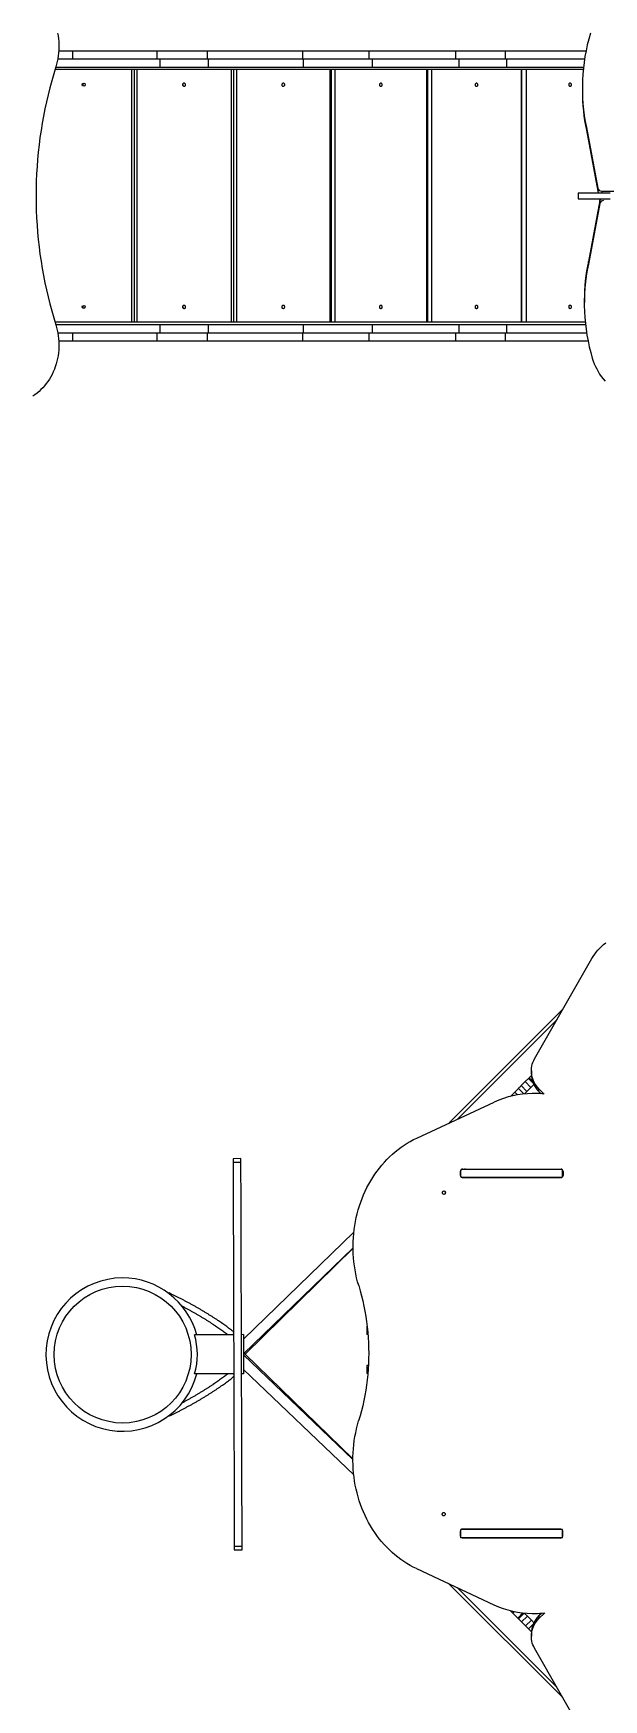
# Model space of a CAD drawing. Header units: millimetres. Extents: x -6502 to 7455, y -8041 to 5981.
# Drawn here: x -966 to 492, y -1914 to 2346 of the extents above; entities that cross this region are included whole.
import ezdxf

# ---------------------------------------------------------------- set-up
doc = ezdxf.new("R2010")
doc.units = ezdxf.units.MM
for name, color, linetype in [('DIKOM_ОБЪЕКТ', 7, 'Continuous'), ('DIKOM_РАЗМЕР_ЗОНА', 7, 'Continuous'), ('DIKOM_РАЗМЕР_ОБЪЕКТА', 7, 'Continuous')]:
    doc.layers.add(name, color=color, linetype=linetype)
doc.styles.add('style1', font='arial.ttf', dxfattribs={"width": 0.8})
doc.dimstyles.new('1-50', dxfattribs={"dimtxt": 300, "dimasz": 200, "dimexe": 100, "dimexo": 0, "dimgap": 100, "dimtad": 1, "dimtxsty": 'style1', "dimcen": 200, "dimclrd": 7, "dimclre": 7, "dimclrt": 7, "dimadec": 1, "dimazin": 2, "dimtfac": 1, "dimtmove": 0, "dimatfit": 2, "dimfxl": 0, "dimlwd": 25, "dimlwe": 18, "dimarcsym": 0})

# ---------------------------------------------------------------- blocks, each defined once
blk = doc.blocks.new('*D9')
at = {"layer": 'Defpoints', "color": 0, "transparency": 16777216}
for p in [(-5002.4, 2279.3), (3221.4, -679.1), (3221.4, -6822.7)]:
    blk.add_point(p, dxfattribs=at)
at = {"layer": 'DIKOM_РАЗМЕР_ОБЪЕКТА', "color": 7, "lineweight": 18, "transparency": 16777216}
for p, q in [((-5002.4, 2279.3), (-5002.4, -6922.7)), ((3221.4, -679.1), (3221.4, -6922.7))]:
    blk.add_line(p, q, dxfattribs=at)
at = {"layer": 'DIKOM_РАЗМЕР_ОБЪЕКТА', "color": 7, "lineweight": 25, "transparency": 16777216}
blk.add_line((-4802.4, -6822.7), (3021.4, -6822.7), dxfattribs=at)
at = {"layer": 'DIKOM_РАЗМЕР_ОБЪЕКТА', "color": 7, "transparency": 16777216}
for points in [[(-4802.4, -6789.4), (-4802.4, -6856), (-5002.4, -6822.7)], [(3021.4, -6789.4), (3021.4, -6856), (3221.4, -6822.7)]]:
    blk.add_solid(points, dxfattribs=at)
at = {"layer": 'DIKOM_РАЗМЕР_ОБЪЕКТА', "color": 7, "transparency": 16777216, "insert": (-897.4, -6569.5), "char_height": 300, "attachment_point": 5, "style": 'style1'}
blk.add_mtext('8200', dxfattribs=at)
blk = doc.blocks.new('*D11')
at = {"layer": 'Defpoints', "color": 0, "transparency": 16777216}
for p in [(-6502.4, 2127.8), (4721.4, -677.3), (4721.4, -7940.9)]:
    blk.add_point(p, dxfattribs=at)
at = {"layer": 'DIKOM_РАЗМЕР_ЗОНА', "color": 7, "lineweight": 18, "transparency": 16777216}
for p, q in [((-6502.4, 2127.8), (-6502.4, -8040.9)), ((4721.4, -677.3), (4721.4, -8040.9))]:
    blk.add_line(p, q, dxfattribs=at)
at = {"layer": 'DIKOM_РАЗМЕР_ЗОНА', "color": 7, "lineweight": 25, "transparency": 16777216}
blk.add_line((-6302.4, -7940.9), (4521.4, -7940.9), dxfattribs=at)
at = {"layer": 'DIKOM_РАЗМЕР_ЗОНА', "color": 7, "transparency": 16777216}
for points in [[(-6302.4, -7907.5), (-6302.4, -7974.2), (-6502.4, -7940.9)], [(4521.4, -7907.5), (4521.4, -7974.2), (4721.4, -7940.9)]]:
    blk.add_solid(points, dxfattribs=at)
at = {"layer": 'DIKOM_РАЗМЕР_ЗОНА', "color": 7, "transparency": 16777216, "insert": (-208, -7687.7), "char_height": 300, "attachment_point": 5, "style": 'style1'}
blk.add_mtext('11200', dxfattribs=at)

msp = doc.modelspace()

# ---------------------------------------------------------------- linework, layer by layer
at = {"layer": 'DIKOM_ОБЪЕКТ', "color": 7, "linetype": 'Continuous', "lineweight": 15}
for p, q in [((-900.753, 2301.92), (-866.2, 2301.92)), ((-866.2, 2301.92), (-866.2, 2280.92)), ((-866.2, 2301.92), (-650.583, 2301.92)), ((-650.583, 2301.92), (-650.583, 2280.92)), ((-650.583, 2301.92), (-521.358, 2301.92)), ((-521.358, 2301.92), (-521.358, 2280.92)), ((-521.358, 2301.92), (-278.197, 2301.92)), ((-278.197, 2301.92), (-278.197, 2280.92)), ((-278.197, 2301.92), (-108.462, 2301.92)), ((-108.462, 2301.92), (-108.462, 2280.92)), ((-108.462, 2301.92), (112.849, 2301.92)), ((112.849, 2301.92), (112.849, 2280.92)), ((112.849, 2301.92), (240.472, 2301.92)), ((240.472, 2301.92), (240.472, 2280.92)), ((240.472, 2301.92), (446.907, 2301.92)), ((-908.559, 2259.92), (-642.878, 2259.92)), ((-903.288, 2280.92), (-642.878, 2280.92)), ((-642.878, 2280.92), (-642.878, 2259.92)), ((-642.878, 2280.92), (-519.2, 2280.92)), ((-642.878, 2259.92), (-519.2, 2259.92)), ((-519.2, 2280.92), (-519.2, 2259.92)), ((-519.2, 2280.92), (-276.039, 2280.92)), ((-519.2, 2259.92), (-276.039, 2259.92)), ((-276.039, 2280.92), (-276.039, 2259.92)), ((-276.039, 2280.92), (-99.946, 2280.92)), ((-276.039, 2259.92), (-99.946, 2259.92)), ((-99.946, 2280.92), (-99.946, 2259.92)), ((-99.946, 2280.92), (121.365, 2280.92)), ((-99.946, 2259.92), (121.365, 2259.92)), ((121.365, 2280.92), (121.365, 2259.92)), ((121.365, 2280.92), (243.51, 2280.92)), ((121.365, 2259.92), (243.51, 2259.92)), ((243.51, 2280.92), (243.51, 2259.92)), ((243.51, 2280.92), (443.189, 2280.92)), ((243.51, 2259.92), (440.4, 2259.92)), ((439.772, 2253.92), (-910.442, 2253.92)), ((-714.529, 1607.92), (-714.529, 2253.92)), ((-708.345, 2253.92), (-708.345, 1607.92)), ((-701.802, 2253.92), (-701.802, 1607.92)), ((-459.254, 1607.92), (-459.254, 2253.92)), ((-454.502, 2253.92), (-454.502, 1607.92)), ((-446.587, 2253.92), (-446.587, 1607.92)), ((-207.57, 1607.92), (-207.57, 2253.92)), ((-204.346, 2253.92), (-204.346, 1607.92)), ((-195.113, 2253.92), (-195.113, 1607.92)), ((39.816, 1607.92), (39.816, 2253.92)), ((41.341, 2253.92), (41.341, 1607.92)), ((51.947, 2253.92), (51.947, 1607.92)), ((281.852, 1607.92), (281.852, 2253.92)), ((281.971, 2253.92), (281.971, 1607.92)), ((293.892, 2253.92), (293.892, 1607.92)), ((437.422, 2206.083), (437.422, 2198.582)), ((447.78, 2105.969), (477.073, 1950.191)), ((447.78, 2105.969), (447.78, 2098.469)), ((447.78, 2098.469), (477.073, 1942.69)), ((426.974, 1938.414), (426.974, 1923.414)), ((426.974, 1938.414), (508.149, 1938.414)), ((426.974, 1923.414), (508.149, 1923.414)), ((482.032, 1919.126), (452.739, 1763.35)), ((477.073, 1950.191), (477.073, 1942.69)), ((482.032, 1911.626), (482.032, 1919.126)), ((486.943, 1942.922), (1068.403, 1942.924)), ((486.943, 1942.922), (486.943, 1938.414)), ((482.032, 1911.626), (452.739, 1755.849)), ((452.739, 1755.849), (452.739, 1763.35)), ((442.382, 1663.236), (442.382, 1655.736)), ((444.73, 1607.92), (-910.442, 1607.92)), ((-908.558, 1601.92), (-642.878, 1601.92)), ((-903.287, 1580.92), (-642.878, 1580.92)), ((-866.2, 1580.92), (-866.2, 1559.92)), ((-650.583, 1580.92), (-650.583, 1559.92)), ((-642.878, 1601.92), (-642.878, 1580.92)), ((-642.878, 1601.92), (-519.2, 1601.92)), ((-642.878, 1580.92), (-519.2, 1580.92)), ((-521.358, 1580.92), (-521.358, 1559.92)), ((-519.2, 1601.92), (-519.2, 1580.92)), ((-519.2, 1601.92), (-276.039, 1601.92)), ((-519.2, 1580.92), (-276.039, 1580.92)), ((-278.197, 1580.92), (-278.197, 1559.92)), ((-276.039, 1601.92), (-276.039, 1580.92)), ((-276.039, 1601.92), (-99.946, 1601.92)), ((-276.039, 1580.92), (-99.946, 1580.92)), ((-108.462, 1580.92), (-108.462, 1559.92)), ((-99.946, 1601.92), (-99.946, 1580.92)), ((-99.946, 1601.92), (121.365, 1601.92)), ((-99.946, 1580.92), (121.365, 1580.92)), ((112.849, 1580.92), (112.849, 1559.92)), ((121.365, 1601.92), (121.365, 1580.92)), ((121.365, 1601.92), (243.51, 1601.92)), ((121.365, 1580.92), (243.51, 1580.92)), ((240.472, 1580.92), (240.472, 1559.92)), ((243.51, 1601.92), (243.51, 1580.92)), ((243.51, 1601.92), (445.358, 1601.92)), ((243.51, 1580.92), (448.146, 1580.92)), ((-900.753, 1559.92), (-866.2, 1559.92)), ((-866.2, 1559.92), (-650.583, 1559.92)), ((-650.583, 1559.92), (-521.358, 1559.92)), ((-521.358, 1559.92), (-278.197, 1559.92)), ((-278.197, 1559.92), (-108.462, 1559.92)), ((-108.462, 1559.92), (112.849, 1559.92)), ((112.849, 1559.92), (240.472, 1559.92)), ((240.472, 1559.92), (451.863, 1559.92)), ((315.305, -275.867), (461.861, -19.119)), ((387.793, -148.877), (97.069, -439.601)), ((372.746, -175.238), (118.202, -429.782)), ((280.973, -344.006), (291.254, -333.724)), ((291.254, -333.724), (299.54, -325.438)), ((291.254, -333.724), (306.103, -348.574)), ((299.54, -325.438), (301.206, -323.773)), ((299.54, -325.438), (311.83, -337.729)), ((301.206, -323.773), (307.14, -317.839)), ((301.206, -323.773), (309.89, -332.458)), ((307.021, -306.569), (307.021, -314.069)), ((253.671, -371.307), (254.298, -370.68)), ((254.298, -370.68), (264.427, -360.551)), ((254.298, -370.68), (254.674, -371.055)), ((264.427, -360.551), (273.818, -351.16)), ((264.427, -360.551), (271.424, -367.548)), ((273.818, -351.16), (288.004, -365.346)), ((280.973, -344.006), (295.822, -358.855)), ((295.822, -358.855), (306.103, -348.574)), ((306.103, -348.574), (313.432, -341.245)), ((316.884, -364.328), (309.384, -364.328)), ((340.231, -365.609), (326.547, -351.925)), ((326.547, -359.425), (326.547, -351.925)), ((331.955, -364.834), (326.547, -359.425)), ((14.084, -478.158), (212.398, -386.015)), ((-435.314, -530.81), (-455.314, -530.873)), ((-455.286, -539.828), (-435.286, -539.766)), ((125.669, -573.481), (125.676, -563.081)), ((126.926, -573.481), (125.669, -573.481)), ((126.926, -563.081), (125.676, -563.081)), ((126.926, -576.604), (126.926, -559.979)), ((385.776, -558.315), (127.362, -558.315)), ((385.299, -579.315), (127.362, -579.315)), ((382.945, -579.701), (130.862, -579.485)), ((138.362, -579.485), (130.862, -579.485)), ((130.876, -557.085), (382.889, -557.301)), ((383.125, -579.694), (138.362, -579.485)), ((386.734, -577.724), (386.734, -559.269)), ((388.082, -563.305), (388.075, -573.706)), ((-146.7, -718.971), (-428.88, -992.129)), ((-428.764, -1029.456), (-148.732, -758.378)), ((-424.88, -1030.78), (-148.72, -759.934)), ((-113.519, -959.315), (-113.519, -980.315)), ((-112.718, -959.315), (-113.519, -959.315)), ((-453.915, -980.87), (-553.915, -981.181)), ((-553.915, -981.194), (-553.915, -981.181)), ((-428.916, -980.793), (-433.916, -980.808)), ((-428.916, -980.793), (-428.605, -1080.792)), ((-110.675, -980.315), (-113.519, -980.315)), ((-149.037, -1299.557), (-428.756, -1032.129)), ((-149.028, -1297.983), (-424.88, -1030.78)), ((-113.519, -1059.315), (-113.519, -1080.315)), ((-109.576, -1059.315), (-113.519, -1059.315)), ((-453.605, -1080.87), (-553.604, -1081.181)), ((-553.604, -1081.167), (-553.604, -1081.181)), ((-428.605, -1080.792), (-433.605, -1080.808)), ((-428.64, -1069.456), (-146.965, -1338.754)), ((-111.028, -1080.315), (-113.519, -1080.315)), ((125.086, -1484.082), (125.079, -1494.482)), ((126.926, -1484.082), (125.086, -1484.082)), ((126.926, -1500.315), (126.926, -1479.315)), ((386.734, -1479.315), (126.926, -1479.315)), ((382.369, -1478.302), (130.286, -1478.086)), ((386.734, -1500.315), (386.734, -1479.315)), ((387.485, -1494.706), (387.491, -1484.305)), ((-452.234, -1521.913), (-432.234, -1521.85)), ((-452.206, -1530.868), (-432.206, -1530.806)), ((126.926, -1494.482), (125.079, -1494.482)), ((386.734, -1500.315), (126.926, -1500.315)), ((130.271, -1500.486), (382.285, -1500.701)), ((137.771, -1500.486), (130.271, -1500.486)), ((137.771, -1500.486), (382.525, -1500.695)), ((13.425, -1579.06), (211.574, -1671.52)), ((96.187, -1617.678), (387.173, -1908.664)), ((117.398, -1627.576), (372.126, -1882.303)), ((259.677, -1692.859), (253.214, -1686.396)), ((259.677, -1692.859), (263.735, -1688.801)), ((272.173, -1705.356), (259.677, -1692.859)), ((272.173, -1705.356), (285.389, -1692.14)), ((273.839, -1707.021), (288.422, -1692.438)), ((282.125, -1715.307), (296.974, -1700.458)), ((296.974, -1700.458), (289.007, -1692.49)), ((307.256, -1710.739), (296.974, -1700.458)), ((308.917, -1693.373), (316.417, -1693.373)), ((326.548, -1706.705), (341.335, -1691.918)), ((326.548, -1699.205), (332.991, -1692.762)), ((326.548, -1699.205), (326.548, -1706.705)), ((273.839, -1707.021), (272.173, -1705.356)), ((282.125, -1715.307), (273.839, -1707.021)), ((292.406, -1725.589), (282.125, -1715.307)), ((292.406, -1725.589), (307.256, -1710.739)), ((299.56, -1732.743), (292.406, -1725.589)), ((299.56, -1732.743), (312.152, -1720.152)), ((307.17, -1740.352), (299.56, -1732.743)), ((307.022, -1744.56), (307.022, -1752.06)), ((461.862, -2039.51), (315.307, -1782.763))]:
    msp.add_line(p, q, dxfattribs=at)
at = {"layer": 'DIKOM_ОБЪЕКТ', "color": 7, "linetype": 'Continuous', "lineweight": 15, "flags": 128}
for points in [[(-903.987, 2346.813), (-902.671, 2339.657), (-901.658, 2332.436), (-900.951, 2325.166), (-900.552, 2317.864), (-900.462, 2310.55), (-900.681, 2303.238), (-901.208, 2295.948), (-902.042, 2288.696), (-903.182, 2281.5), (-904.624, 2274.376), (-906.366, 2267.342), (-908.402, 2260.415)], [(-908.402, 2260.415), (-913.827, 2242.808), (-918.953, 2225.083), (-923.778, 2207.245), (-928.3, 2189.302), (-932.519, 2171.261), (-936.431, 2153.127), (-940.036, 2134.909), (-943.332, 2116.613), (-946.317, 2098.247), (-948.992, 2079.816), (-951.354, 2061.328), (-953.404, 2042.791), (-955.139, 2024.211), (-956.56, 2005.596), (-957.665, 1986.952), (-958.455, 1968.287), (-958.929, 1949.607), (-959.087, 1930.921), (-958.929, 1912.234), (-958.455, 1893.554), (-957.665, 1874.889), (-956.56, 1856.245), (-955.139, 1837.63), (-953.404, 1819.05), (-951.354, 1800.513), (-948.992, 1782.025), (-946.317, 1763.595), (-943.332, 1745.228), (-940.036, 1726.932), (-936.431, 1708.714), (-932.519, 1690.58), (-928.3, 1672.539), (-923.778, 1654.596), (-918.953, 1636.758), (-913.827, 1619.033), (-908.402, 1601.426)], [(-580.528, 2218.92), (-581.672, 2218.742), (-582.714, 2218.225), (-583.562, 2217.413), (-584.141, 2216.381), (-584.398, 2215.219), (-584.312, 2214.03), (-583.889, 2212.92), (-583.168, 2211.987), (-582.212, 2211.316), (-581.107, 2210.964), (-579.95, 2210.964), (-578.844, 2211.316), (-577.889, 2211.987), (-577.167, 2212.92), (-576.745, 2214.03), (-576.658, 2215.219), (-576.916, 2216.381), (-577.494, 2217.413), (-578.342, 2218.225), (-579.384, 2218.742), (-580.528, 2218.92)], [(-327.078, 2218.92), (-328.206, 2218.742), (-329.233, 2218.225), (-330.068, 2217.413), (-330.638, 2216.381), (-330.892, 2215.219), (-330.807, 2214.03), (-330.39, 2212.92), (-329.68, 2211.987), (-328.738, 2211.316), (-327.648, 2210.964), (-326.509, 2210.964), (-325.419, 2211.316), (-324.477, 2211.987), (-323.767, 2212.92), (-323.35, 2214.03), (-323.265, 2215.219), (-323.519, 2216.381), (-324.089, 2217.413), (-324.924, 2218.225), (-325.951, 2218.742), (-327.078, 2218.92)], [(-77.648, 2218.92), (-78.756, 2218.742), (-79.766, 2218.225), (-80.587, 2217.413), (-81.147, 2216.381), (-81.397, 2215.219), (-81.313, 2214.03), (-80.904, 2212.92), (-80.205, 2211.987), (-79.279, 2211.316), (-78.209, 2210.964), (-77.088, 2210.964), (-76.017, 2211.316), (-75.092, 2211.987), (-74.393, 2212.92), (-73.984, 2214.03), (-73.9, 2215.219), (-74.149, 2216.381), (-74.71, 2217.413), (-75.531, 2218.225), (-76.54, 2218.742), (-77.648, 2218.92)], [(166.899, 2218.92), (165.815, 2218.742), (164.827, 2218.225), (164.023, 2217.413), (163.475, 2216.381), (163.231, 2215.219), (163.313, 2214.03), (163.714, 2212.92), (164.397, 2211.987), (165.303, 2211.316), (166.351, 2210.964), (167.448, 2210.964), (168.495, 2211.316), (169.401, 2211.987), (170.085, 2212.92), (170.486, 2214.03), (170.567, 2215.219), (170.323, 2216.381), (169.775, 2217.413), (168.971, 2218.225), (167.984, 2218.742), (166.899, 2218.92)], [(406.049, 2218.92), (404.991, 2218.742), (404.027, 2218.225), (403.243, 2217.413), (402.708, 2216.381), (402.47, 2215.219), (402.55, 2214.03), (402.941, 2212.92), (403.608, 2211.987), (404.492, 2211.316), (405.514, 2210.964), (406.584, 2210.964), (407.606, 2211.316), (408.49, 2211.987), (409.157, 2212.92), (409.548, 2214.03), (409.628, 2215.219), (409.39, 2216.381), (408.855, 2217.413), (408.071, 2218.225), (407.107, 2218.742), (406.049, 2218.92)], [(-580.528, 1650.92), (-581.672, 1650.742), (-582.714, 1650.224), (-583.562, 1649.414), (-584.141, 1648.381), (-584.398, 1647.219), (-584.312, 1646.03), (-583.889, 1644.92), (-583.168, 1643.987), (-582.212, 1643.316), (-581.107, 1642.964), (-579.95, 1642.964), (-578.844, 1643.316), (-577.889, 1643.987), (-577.167, 1644.92), (-576.745, 1646.03), (-576.658, 1647.219), (-576.916, 1648.381), (-577.494, 1649.414), (-578.342, 1650.224), (-579.384, 1650.742), (-580.528, 1650.92)], [(-327.078, 1650.92), (-328.206, 1650.742), (-329.233, 1650.224), (-330.068, 1649.414), (-330.638, 1648.381), (-330.892, 1647.219), (-330.807, 1646.03), (-330.39, 1644.92), (-329.68, 1643.987), (-328.738, 1643.316), (-327.648, 1642.964), (-326.509, 1642.964), (-325.419, 1643.316), (-324.477, 1643.987), (-323.767, 1644.92), (-323.35, 1646.03), (-323.265, 1647.219), (-323.519, 1648.381), (-324.089, 1649.414), (-324.924, 1650.224), (-325.951, 1650.742), (-327.078, 1650.92)], [(-77.648, 1650.92), (-78.756, 1650.742), (-79.766, 1650.224), (-80.587, 1649.414), (-81.147, 1648.381), (-81.397, 1647.219), (-81.313, 1646.03), (-80.904, 1644.92), (-80.205, 1643.987), (-79.279, 1643.316), (-78.209, 1642.964), (-77.088, 1642.964), (-76.017, 1643.316), (-75.092, 1643.987), (-74.393, 1644.92), (-73.984, 1646.03), (-73.9, 1647.219), (-74.149, 1648.381), (-74.71, 1649.414), (-75.531, 1650.224), (-76.54, 1650.742), (-77.648, 1650.92)], [(166.899, 1650.92), (165.815, 1650.742), (164.827, 1650.224), (164.023, 1649.414), (163.475, 1648.381), (163.231, 1647.219), (163.313, 1646.03), (163.714, 1644.92), (164.397, 1643.987), (165.303, 1643.316), (166.351, 1642.964), (167.448, 1642.964), (168.495, 1643.316), (169.401, 1643.987), (170.085, 1644.92), (170.486, 1646.03), (170.567, 1647.219), (170.323, 1648.381), (169.775, 1649.414), (168.971, 1650.224), (167.984, 1650.742), (166.899, 1650.92)], [(406.049, 1650.92), (404.991, 1650.742), (404.027, 1650.224), (403.243, 1649.414), (402.708, 1648.381), (402.47, 1647.219), (402.55, 1646.03), (402.941, 1644.92), (403.608, 1643.987), (404.492, 1643.316), (405.514, 1642.964), (406.584, 1642.964), (407.606, 1643.316), (408.49, 1643.987), (409.157, 1644.92), (409.548, 1646.03), (409.628, 1647.219), (409.39, 1648.381), (408.855, 1649.414), (408.071, 1650.224), (407.107, 1650.742), (406.049, 1650.92)], [(-908.402, 1601.426), (-906.366, 1594.499), (-904.624, 1587.465), (-903.182, 1580.341), (-902.042, 1573.145), (-901.208, 1565.893), (-900.681, 1558.603), (-900.462, 1551.292), (-900.552, 1543.977), (-900.951, 1536.676), (-901.658, 1529.405), (-902.671, 1522.184), (-903.987, 1515.028), (-905.604, 1507.955), (-907.518, 1500.981), (-909.724, 1494.123), (-912.217, 1487.398), (-914.991, 1480.821), (-918.04, 1474.407), (-921.356, 1468.174), (-924.931, 1462.134), (-928.756, 1456.303), (-932.824, 1450.694), (-937.123, 1445.32), (-941.644, 1440.196), (-946.376, 1435.331), (-951.308, 1430.739), (-956.428, 1426.43), (-961.724, 1422.415), (-967.183, 1418.702)], [(462.887, 1515.431), (465.147, 1508.461), (467.759, 1501.583), (470.718, 1494.812), (474.019, 1488.16), (477.654, 1481.64), (481.616, 1475.265), (485.899, 1469.047), (490.493, 1462.998), (495.39, 1457.13)], [(461.861, -19.119), (465.261, -13.51), (468.974, -8.051), (472.99, -2.755), (477.299, 2.365), (481.891, 7.297), (486.755, 12.029), (491.88, 16.55), (497.253, 20.85)], [(326.547, -351.925), (323.08, -348.207), (319.918, -344.29), (317.075, -340.195), (314.565, -335.939), (312.399, -331.543), (310.589, -327.029), (309.142, -322.417), (308.066, -317.73), (307.365, -312.99), (307.044, -308.22), (307.103, -303.441), (307.542, -298.677), (308.359, -293.951), (309.551, -289.285), (311.111, -284.701), (313.032, -280.221), (315.305, -275.867)], [(273.818, -351.16), (274.573, -350.406), (275.382, -349.597), (276.238, -348.74), (277.136, -347.843), (278.066, -346.913), (279.021, -345.958), (279.993, -344.986), (280.973, -344.006)], [(289.466, -365.211), (290.231, -364.446), (291.088, -363.589), (291.985, -362.692), (292.915, -361.762), (293.87, -360.807), (294.842, -359.835), (295.822, -358.855)], [(-134.171, -855.513), (-136.995, -845.643), (-139.522, -835.666), (-141.747, -825.593), (-143.67, -815.438), (-145.286, -805.212), (-146.594, -794.927), (-147.593, -784.596), (-148.282, -774.232), (-148.659, -763.846), (-148.725, -753.451), (-148.478, -743.06), (-147.92, -732.685), (-147.051, -722.338), (-145.872, -712.033), (-144.384, -701.781), (-142.59, -691.594), (-140.491, -681.486), (-138.09, -671.467), (-135.39, -661.55), (-132.394, -651.748), (-129.106, -642.071), (-125.529, -632.532), (-121.668, -623.141), (-117.528, -613.91), (-113.114, -604.851), (-108.43, -595.974), (-103.483, -587.289), (-98.278, -578.807), (-92.822, -570.539), (-87.121, -562.494), (-81.182, -554.682), (-75.012, -547.112), (-68.619, -539.794), (-62.01, -532.736), (-55.193, -525.946), (-48.177, -519.433), (-40.969, -513.205), (-33.579, -507.268), (-26.015, -501.631), (-18.287, -496.3), (-10.403, -491.282), (-2.373, -486.581), (5.792, -482.205), (14.084, -478.158)], [(-455.314, -530.873), (-455.313, -531.02), (-455.312, -531.461), (-455.31, -532.19), (-455.307, -533.202), (-455.303, -534.485), (-455.298, -536.028), (-455.292, -537.815), (-455.286, -539.828)], [(-455.286, -539.828), (-455.251, -551.194), (-455.215, -562.804), (-455.178, -574.651), (-455.14, -586.731), (-455.102, -599.036), (-455.063, -611.56), (-455.024, -624.297), (-454.983, -637.24), (-454.942, -650.384), (-454.901, -663.72), (-454.859, -677.244), (-454.816, -690.946), (-454.773, -704.822), (-454.73, -718.863), (-454.686, -733.062), (-454.641, -747.413), (-454.596, -761.907), (-454.55, -776.538), (-454.505, -791.299), (-454.458, -806.181), (-454.412, -821.177), (-454.365, -836.279), (-454.318, -851.481), (-454.27, -866.773), (-454.222, -882.149), (-454.174, -897.601), (-454.126, -913.12), (-454.078, -928.699), (-454.029, -944.329), (-453.98, -960.004), (-453.931, -975.715), (-453.883, -991.453), (-453.834, -1007.212), (-453.785, -1022.983), (-453.736, -1038.758), (-453.687, -1054.528), (-453.638, -1070.287), (-453.589, -1086.026), (-453.54, -1101.736), (-453.491, -1117.411), (-453.443, -1133.042), (-453.394, -1148.621), (-453.346, -1164.14), (-453.298, -1179.591), (-453.25, -1194.967), (-453.203, -1210.26), (-453.155, -1225.461), (-453.108, -1240.564), (-453.062, -1255.56), (-453.016, -1270.442), (-452.97, -1285.202), (-452.924, -1299.833), (-452.879, -1314.328), (-452.835, -1328.678), (-452.79, -1342.878), (-452.747, -1356.919), (-452.704, -1370.794), (-452.661, -1384.497), (-452.619, -1398.02), (-452.578, -1411.357), (-452.537, -1424.5), (-452.497, -1437.444), (-452.457, -1450.181), (-452.418, -1462.705), (-452.38, -1475.01), (-452.342, -1487.089), (-452.306, -1498.936), (-452.269, -1510.546), (-452.234, -1521.913)], [(-435.286, -539.766), (-435.292, -537.752), (-435.298, -535.966), (-435.303, -534.423), (-435.307, -533.14), (-435.31, -532.128), (-435.312, -531.399), (-435.313, -530.958), (-435.314, -530.81)], [(-432.234, -1521.85), (-432.27, -1510.484), (-432.306, -1498.874), (-432.342, -1487.027), (-432.38, -1474.947), (-432.418, -1462.643), (-432.457, -1450.119), (-432.497, -1437.381), (-432.537, -1424.438), (-432.578, -1411.294), (-432.619, -1397.958), (-432.661, -1384.435), (-432.704, -1370.732), (-432.747, -1356.857), (-432.791, -1342.816), (-432.835, -1328.616), (-432.879, -1314.266), (-432.924, -1299.771), (-432.97, -1285.14), (-433.016, -1270.38), (-433.062, -1255.498), (-433.109, -1240.501), (-433.156, -1225.399), (-433.203, -1210.197), (-433.25, -1194.905), (-433.298, -1179.529), (-433.346, -1164.078), (-433.394, -1148.559), (-433.443, -1132.98), (-433.491, -1117.349), (-433.54, -1101.674), (-433.589, -1085.964), (-433.638, -1070.225), (-433.687, -1054.466), (-433.736, -1038.695), (-433.785, -1022.921), (-433.834, -1007.15), (-433.883, -991.391), (-433.932, -975.653), (-433.98, -959.942), (-434.029, -944.267), (-434.078, -928.636), (-434.126, -913.057), (-434.174, -897.538), (-434.222, -882.087), (-434.27, -866.711), (-434.318, -851.419), (-434.365, -836.217), (-434.412, -821.115), (-434.458, -806.119), (-434.505, -791.237), (-434.551, -776.476), (-434.596, -761.845), (-434.641, -747.35), (-434.686, -733), (-434.73, -718.8), (-434.773, -704.76), (-434.816, -690.884), (-434.859, -677.181), (-434.901, -663.658), (-434.943, -650.322), (-434.983, -637.178), (-435.024, -624.235), (-435.063, -611.498), (-435.102, -598.973), (-435.14, -586.669), (-435.178, -574.589), (-435.215, -562.742), (-435.251, -551.132), (-435.286, -539.766)], [(130.862, -579.485), (129.848, -579.369), (129.636, -579.315)], [(138.362, -579.485), (137.348, -579.369), (137.136, -579.315)], [(384.713, -579.315), (383.948, -579.573), (382.945, -579.701)], [(83.642, -613.345), (84.715, -613.525), (85.701, -614.046), (86.52, -614.867), (87.106, -615.921), (87.411, -617.122), (87.41, -618.375), (87.104, -619.576), (86.517, -620.629), (85.696, -621.449), (84.71, -621.968), (83.636, -622.145), (82.563, -621.966), (81.576, -621.445), (80.757, -620.624), (80.171, -619.57), (79.867, -618.368), (79.867, -617.116), (80.174, -615.915), (80.761, -614.862), (81.581, -614.042), (82.568, -613.523), (83.642, -613.345)], [(87.331, -617.908), (87.353, -617.689), (87.426, -617.259)], [(-134.171, -855.513), (-130.437, -868.372), (-126.994, -881.339), (-123.842, -894.404), (-120.986, -907.559), (-118.425, -920.796), (-116.163, -934.104), (-114.2, -947.476), (-112.538, -960.902), (-111.178, -974.373), (-110.121, -987.881), (-109.368, -1001.415), (-108.918, -1014.968), (-108.774, -1028.529), (-108.933, -1042.091), (-109.398, -1055.642), (-110.166, -1069.176), (-111.238, -1082.682), (-112.613, -1096.151), (-114.29, -1109.575), (-116.268, -1122.943), (-118.545, -1136.249), (-121.12, -1149.481), (-123.991, -1162.632), (-127.157, -1175.693), (-130.615, -1188.654), (-134.363, -1201.507)], [(-454.795, -980.873), (-454.243, -979.762), (-453.922, -978.858)], [(-424.88, -1030.78), (-424.923, -1030.781), (-425.265, -1030.782), (-425.944, -1030.784), (-426.946, -1030.787), (-428.255, -1030.791), (-428.76, -1030.793)], [(-453.598, -1082.882), (-453.925, -1081.981), (-454.484, -1080.873)], [(13.425, -1579.06), (5.14, -1574.999), (-3.02, -1570.609), (-11.042, -1565.896), (-18.918, -1560.865), (-26.639, -1555.521), (-34.195, -1549.872), (-41.576, -1543.925), (-48.775, -1537.685), (-55.783, -1531.161), (-62.59, -1524.361), (-69.189, -1517.293), (-75.573, -1509.965), (-81.732, -1502.386), (-87.661, -1494.565), (-93.351, -1486.512), (-98.797, -1478.236), (-103.991, -1469.747), (-108.927, -1461.055), (-113.599, -1452.172), (-118.002, -1443.106), (-122.131, -1433.87), (-125.98, -1424.475), (-129.544, -1414.931), (-132.821, -1405.25), (-135.804, -1395.444), (-138.492, -1385.525), (-140.881, -1375.504), (-142.968, -1365.393), (-144.75, -1355.205), (-146.225, -1344.952), (-147.392, -1334.646), (-148.249, -1324.299), (-148.795, -1313.925), (-149.03, -1303.535), (-148.953, -1293.141), (-148.564, -1282.757), (-147.864, -1272.395), (-146.853, -1262.067), (-145.533, -1251.786), (-143.905, -1241.563), (-141.972, -1231.412), (-139.735, -1221.344), (-137.198, -1211.372), (-134.363, -1201.507)], [(83.115, -1435.345), (84.188, -1435.524), (85.174, -1436.045), (85.993, -1436.866), (86.579, -1437.92), (86.884, -1439.122), (86.883, -1440.375), (86.577, -1441.576), (85.99, -1442.629), (85.17, -1443.448), (84.183, -1443.968), (83.109, -1444.145), (82.036, -1443.966), (81.049, -1443.445), (80.23, -1442.624), (79.645, -1441.57), (79.34, -1440.368), (79.34, -1439.116), (79.647, -1437.914), (80.234, -1436.861), (81.054, -1436.042), (82.041, -1435.523), (83.115, -1435.345)], [(-452.234, -1521.913), (-452.228, -1523.926), (-452.222, -1525.713), (-452.218, -1527.255), (-452.214, -1528.539), (-452.21, -1529.55), (-452.208, -1530.28), (-452.207, -1530.72), (-452.206, -1530.868)], [(-432.206, -1530.806), (-432.207, -1530.658), (-432.208, -1530.218), (-432.211, -1529.488), (-432.214, -1528.476), (-432.218, -1527.193), (-432.222, -1525.65), (-432.228, -1523.864), (-432.234, -1521.85)], [(130.271, -1500.486), (129.258, -1500.37), (129.043, -1500.315)], [(137.771, -1500.486), (136.758, -1500.37), (136.543, -1500.315)], [(384.124, -1500.315), (383.298, -1500.587), (382.285, -1500.701)], [(315.307, -1782.763), (313.033, -1778.408), (311.112, -1773.928), (309.552, -1769.344), (308.36, -1764.678), (307.543, -1759.952), (307.104, -1755.189), (307.045, -1750.41), (307.367, -1745.639), (308.067, -1740.899), (309.144, -1736.212), (310.59, -1731.6), (312.401, -1727.086), (314.566, -1722.691), (317.076, -1718.435), (319.919, -1714.339), (323.082, -1710.423), (326.548, -1706.705)], [(313.588, -1717.072), (312.847, -1716.33), (311.99, -1715.474), (311.093, -1714.576), (310.162, -1713.646), (309.207, -1712.691), (308.236, -1711.72), (307.256, -1710.739)]]:
    msp.add_lwpolyline(points, dxfattribs=at)
at = {"layer": 'DIKOM_ОБЪЕКТ', "color": 7, "linetype": 'Continuous', "lineweight": 15}
for centre, radius in [((-837.278, 2214.97), 3.95), ((-837.279, 1646.97), 3.95), ((-737.759, -1031.753), 175)]:
    msp.add_circle(centre, radius, dxfattribs=at)
for centre, radius, start, end in [((927.713, 2206.136), 490.275, 163.377379, 191.789046), ((-842.493, 2214.92), 4.043, 311.345881, 48.654119), ((-843.101, 2214.92), 4.568, 332.674346, 27.322397), ((-588.047, 2214.92), 4.614, 334.316095, 25.683905), ((-587.283, 2214.92), 4.094, 328.296248, 31.703752), ((927.363, 2198.68), 489.941, 180.011424, 191.802437), ((486.451, 1952.59), 9.68, 194.350655, 272.912562), ((485.201, 1944.319), 8.29, 191.328077, 225.424753), ((490.165, 1917.496), 8.295, 134.480736, 168.664612), ((491.41, 1909.226), 9.68, 87.088136, 165.647183), ((932.319, 1663.139), 489.938, 168.19753, 179.988638), ((932.671, 1655.682), 490.273, 168.210907, 196.62264), ((-842.493, 1646.92), 4.042, 311.341064, 48.658936), ((-843.098, 1646.92), 4.568, 332.154383, 27.845617), ((-588.043, 1646.92), 4.612, 334.273023, 25.726977), ((-587.285, 1646.92), 4.096, 328.310162, 31.689838), ((370.925, -313.439), 63.907, 180.564802, 226.018959), ((309.783, -593.825), 229.497, 90.09966, 115.10891), ((316.88, -589.551), 225.222, 84.309325, 89.998972), ((132.086, -573.573), 6.417, 179.176723, 222.594172), ((132.051, -562.981), 6.376, 137.34795, 180.893397), ((130.928, -561.883), 4.798, 90.62481, 131.95171), ((138.439, -561.898), 4.816, 93.605104, 131.92198), ((382.451, -562.927), 5.643, 356.154684, 85.547766), ((381.943, -573.876), 6.135, 303.163405, 1.587324), ((92.385, -617.745), 5.057, 171.115149, 188.884851), ((-737.759, -1031.753), 196, 90.178049, 345.398417), ((-737.759, -1031.753), 196, 14.957681, 90.178049), ((-618.614, -875.781), 1.577, 95.059675, 152.798736), ((-458.112, -976.24), 4.432, 19.508036, 50.288108), ((-726.679, -1031.718), 180, 344.054824, 16.301274), ((-457.771, -1085.528), 4.43, 310.091479, 340.854129), ((-617.644, -1186.979), 1.58, 207.599759, 265.19057), ((91.873, -1439.745), 5.071, 171.140733, 188.859267), ((131.432, -1483.975), 6.347, 135.223047, 180.960472), ((130.338, -1482.884), 4.798, 90.625162, 131.938321), ((137.849, -1482.899), 4.817, 93.60687, 131.908006), ((382.259, -1483.029), 4.729, 51.763968, 88.668849), ((380.792, -1484.276), 6.7, 359.74971, 27.50791), ((131.466, -1494.58), 6.388, 179.11845, 224.709856), ((380.787, -1494.727), 6.698, 332.612844, 0.179931), ((309.432, -1463.343), 230.03, 244.823146, 269.871542), ((371.333, -1745.365), 64.315, 134.133262, 179.282978), ((316.411, -1468.102), 225.271, 270.001499, 276.088398)]:
    msp.add_arc(centre, radius, start, end, dxfattribs=at)
for points, knots in [([(-455.28, -972.831), (-456.021, -972.228), (-458.185, -970.466), (-461.94, -967.495), (-466.612, -963.901), (-471.491, -960.252), (-476.566, -956.553), (-481.831, -952.809), (-487.277, -949.025), (-492.898, -945.205), (-498.685, -941.356), (-504.63, -937.482), (-510.723, -933.588), (-516.956, -929.681), (-523.319, -925.767), (-529.803, -921.85), (-536.398, -917.938), (-543.094, -914.035), (-549.881, -910.148), (-556.748, -906.282), (-563.685, -902.443), (-570.682, -898.638), (-577.727, -894.871), (-584.81, -891.15), (-591.92, -887.478), (-599.046, -883.862), (-606.177, -880.31), (-612.751, -877.09), (-616.936, -875.081), (-618.753, -874.209)], [0, 0, 0, 0, 0.02001986, 0.05844261, 0.09679418, 0.13507546, 0.17329835, 0.21147183, 0.24960346, 0.28770004, 0.32576604, 0.36380626, 0.40182447, 0.43982349, 0.47780665, 0.51577562, 0.55373308, 0.59168028, 0.62961959, 0.66755184, 0.70547884, 0.74340129, 0.78132125, 0.81923956, 0.85715677, 0.89507502, 0.93299409, 0.9709153, 1, 1, 1, 1]), ([(-586.53, -907.195), (-586.498, -907.212), (-584.134, -908.449), (-579.468, -910.949), (-572.551, -914.689), (-565.695, -918.469), (-558.907, -922.274), (-552.2, -926.1), (-545.584, -929.94), (-539.07, -933.787), (-532.669, -937.637), (-526.392, -941.481), (-520.247, -945.315), (-514.247, -949.13), (-508.4, -952.921), (-502.717, -956.682), (-497.207, -960.406), (-491.878, -964.085), (-486.742, -967.715), (-481.804, -971.288), (-477.08, -974.796), (-472.85, -978.013), (-470.3, -980.024), (-469.167, -980.918)], [0, 0, 0, 0, 0.00070119, 0.05131417, 0.10192464, 0.15253206, 0.20313468, 0.25373014, 0.30431657, 0.35489318, 0.40545702, 0.45600648, 0.50653815, 0.55704916, 0.6075372, 0.65799761, 0.70842657, 0.75881944, 0.80916914, 0.85946958, 0.90971285, 0.95988832, 1, 1, 1, 1]), ([(-617.776, -1188.553), (-616.534, -1187.948), (-612.93, -1186.193), (-606.949, -1183.231), (-599.84, -1179.649), (-592.733, -1176.004), (-585.641, -1172.301), (-578.574, -1168.547), (-571.542, -1164.747), (-564.558, -1160.907), (-557.63, -1157.033), (-550.77, -1153.132), (-543.989, -1149.207), (-537.296, -1145.267), (-530.703, -1141.317), (-524.218, -1137.362), (-517.852, -1133.408), (-511.614, -1129.462), (-505.514, -1125.53), (-499.561, -1121.616), (-493.764, -1117.728), (-488.132, -1113.869), (-482.672, -1110.046), (-477.393, -1106.265), (-472.303, -1102.529), (-467.407, -1098.845), (-462.718, -1095.217), (-458.551, -1091.905), (-456.027, -1089.829), (-454.919, -1088.918)], [0, 0, 0, 0, 0.01995569, 0.05788132, 0.09580443, 0.13372435, 0.17164263, 0.20956043, 0.24747816, 0.28539693, 0.32331818, 0.36124296, 0.39917202, 0.43710736, 0.47504981, 0.51300134, 0.55096297, 0.58893733, 0.62692608, 0.66493154, 0.70295665, 0.74100466, 0.77907885, 0.81718415, 0.85532526, 0.89350846, 0.9317415, 0.97003339, 1, 1, 1, 1]), ([(-468.862, -1080.917), (-469.501, -1081.433), (-471.525, -1083.063), (-475.17, -1085.892), (-479.782, -1089.395), (-484.618, -1092.97), (-489.654, -1096.606), (-494.886, -1100.296), (-500.304, -1104.034), (-505.898, -1107.813), (-511.659, -1111.627), (-517.578, -1115.469), (-523.645, -1119.332), (-529.849, -1123.21), (-536.18, -1127.096), (-542.629, -1130.984), (-549.183, -1134.867), (-555.833, -1138.739), (-562.568, -1142.593), (-569.376, -1146.424), (-576.249, -1150.222), (-581.774, -1153.236), (-585.018, -1154.966), (-585.94, -1155.457)], [0, 0, 0, 0, 0.02307206, 0.07301067, 0.12304386, 0.17315745, 0.22333841, 0.27357762, 0.32386622, 0.3741974, 0.42456444, 0.47496299, 0.52538894, 0.57583776, 0.62630597, 0.67679173, 0.72729165, 0.77780356, 0.82832557, 0.87885593, 0.92939174, 0.97993264, 1, 1, 1, 1])]:
    msp.add_open_spline(points, degree=3, knots=knots, dxfattribs=at)

# ---------------------------------------------------------------- dimensions: what is measured, and where the dimension line sits
at = {"layer": 'DIKOM_РАЗМЕР_ЗОНА'}
dim = msp.add_linear_dim(base=(4721.362, -7940.857), p1=(-6502.402, 2127.774), p2=(4721.362, -677.294), text='11200', dimstyle='1-50', dxfattribs=at)
dim.commit()
dim.dimension.update_dxf_attribs({"geometry": '*D11', "text_midpoint": (-207.972, -7940.857), "dimtype": 160})
at = {"layer": 'DIKOM_РАЗМЕР_ОБЪЕКТА'}
dim = msp.add_linear_dim(base=(3221.362, -6822.702), p1=(-5002.4, 2279.348), p2=(3221.362, -679.08), text='8200', dimstyle='1-50', dxfattribs=at)
dim.commit()
dim.dimension.update_dxf_attribs({"geometry": '*D9', "text_midpoint": (-897.403, -6822.702), "dimtype": 160})

doc.saveas('drawing.dxf')
